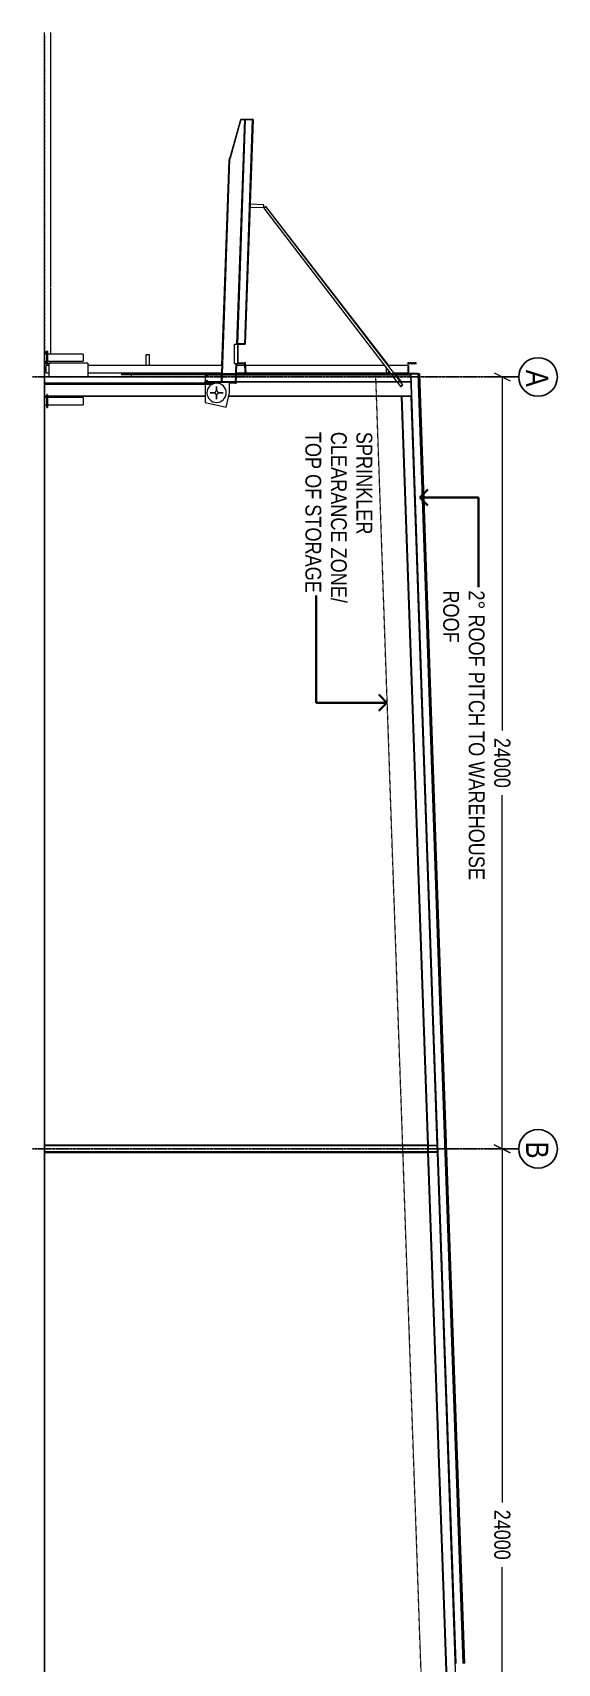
# Model space of a CAD drawing. Header units: millimetres. Extents: x -637480 to 299894, y -125373 to 39000.
# Drawn here: x -637480 to -621172, y -39999 to 10706 of the extents above; entities that cross this region are included whole.
import ezdxf

# ---------------------------------------------------------------- set-up
doc = ezdxf.new("R2010")
doc.units = ezdxf.units.MM
for name, pattern in [('Xref building Toll$0$_SBA Dash Dot - Datum', [4.4, 2.4, -1, 0, -1]), ('Xref building Toll$0$_SBA Dash Dot - Loose', [6, 4, -1, 0, -1]), ('Xref building Toll$0$_SBA Hidden Line - Loose', [2.4, 1.2, -1.2])]:
    doc.linetypes.add(name, pattern=pattern)
for name, color, linetype, lineweight in [('AM_BOR', 4, 'Continuous', 25), ('Xref building Toll$0$A-DETL', 90, 'Continuous', 9), ('Xref building Toll$0$A-DETL-HDLN', 90, 'Xref building Toll$0$_SBA Hidden Line - Loose', 9), ('Xref building Toll$0$A-DOOR', 31, 'Continuous', 9), ('Xref building Toll$0$A-DOOR-FRAM', 31, 'Continuous', 9), ('Xref building Toll$0$A-FLOR', 192, 'Continuous', 25), ('Xref building Toll$0$A-FLOR-LEVL', 51, 'Continuous', 9), ('Xref building Toll$0$A-GENM', 13, 'Continuous', 9), ('Xref building Toll$0$A-ROOF', 132, 'Continuous', 25), ('Xref building Toll$0$A-ROOF-MCUT', 132, 'Continuous', 9), ('Xref building Toll$0$A-ROOF-OTLN', 132, 'Continuous', 9), ('Xref building Toll$0$A-WALL', 113, 'Continuous', 9), ('Xref building Toll$0$annotation - dimensions', 7, 'Continuous', 0), ('Xref building Toll$0$G-ANNO-TEXT', 40, 'Continuous', 35), ('Xref building Toll$0$P-PIPE', 3, 'Continuous', 9), ('Xref building Toll$0$S-BEAM', 12, 'Continuous', 9), ('Xref building Toll$0$S-COLS', 52, 'Continuous', 9), ('Xref building Toll$0$S-GRID-IDEN', 1, 'Continuous', 25)]:
    doc.layers.add(name, color=color, linetype=linetype, lineweight=lineweight)
doc.layers.add('Xref building Toll$0$S-GRID', color=8, linetype='Continuous')
doc.styles.add('Xref building Toll$0$1 500 general', font='arial.ttf', dxfattribs={"width": 0.870588, "height": 850})
doc.styles.add('Xref building Toll$0$1 500 general_0', font='arial.ttf', dxfattribs={"width": 0.870588})
doc.styles.add('Xref building Toll$0$Arial Narrow', font='ARIALN.TTF', dxfattribs={"height": 491.641337})
doc.styles.add('Xref building Toll$0$Arial Narrow_1', font='ARIALN.TTF', dxfattribs={"height": 688.297872})
doc.dimstyles.new('Xref building Toll$0$1 500', dxfattribs={"dimtxt": 850, "dimasz": 425, "dimexe": 425, "dimexo": 0.0625, "dimgap": 425, "dimtad": 1, "dimdec": 0, "dimzin": 11, "dimdsep": 46, "dimtxsty": 'Xref building Toll$0$1 500 general', "dimblk": 'Xref building Toll$0$_Oblique_2.0', "dimcen": 0.09, "dimclrd": 256, "dimclre": 256, "dimadec": 4, "dimazin": 3, "dimtfac": 1, "dimtdec": 0, "dimtmove": 2, "dimatfit": 1, "dimldrblk": 'Xref building Toll$0$TerminatorOpen_2.0', "dimfxl": 1700, "dimfxlon": 1, "dimfrac": 2, "dimtolj": 1, "dimtzin": 11, "dimlwd": 0, "dimlwe": 0, "dimarcsym": 0})

# ---------------------------------------------------------------- blocks, each defined once
blk = doc.blocks.new('Xref building Toll$0$_SBA ROLLER LVDoor_C Clip At Side - 6000W x 5000H-991602-SECTION WAREHOUSE B')
at = {"layer": 'Xref building Toll$0$A-DOOR'}
for p, q in [((-139839, 47850), (-139839, 47100)), ((-139520, 47850), (-139839, 47850)), ((-139070, 47750), (-139520, 47850)), ((-139220, 47100), (-139070, 47750)), ((-140078, 47175), (-140078, 47100)), ((-140066, 47175), (-140078, 47175)), ((-140066, 47118), (-140066, 47175)), ((-139878, 47175), (-139890, 47175)), ((-139890, 47175), (-139890, 47118)), ((-139878, 47100), (-139878, 47175)), ((-139820, 47450), (-139820, 44500)), ((-139790, 44500), (-139790, 47319)), ((-139720, 47450), (-139720, 47451)), ((-139720, 47451), (-139570, 47451)), ((-139570, 47450), (-139720, 47450)), ((-139521, 47500), (-139521, 47650)), ((-139521, 47650), (-139520, 47650)), ((-139521, 47250), (-139521, 47400)), ((-139520, 47250), (-139521, 47250)), ((-139520, 47650), (-139520, 47500)), ((-139520, 47400), (-139520, 47250)), ((-139470, 47451), (-139320, 47451)), ((-139320, 47450), (-139470, 47450)), ((-139320, 47451), (-139320, 47450)), ((-140078, 47100), (-139878, 47100)), ((-139902, 47106), (-140054, 47106)), ((-140024, 42100), (-140024, 47100)), ((-139839, 47100), (-139878, 47100)), ((-139839, 47100), (-139220, 47100)), ((-139824, 47100), (-139824, 42100)), ((-139820, 44500), (-139790, 44500)), ((-139790, 44500), (-139820, 44500)), ((-139820, 44500), (-139820, 42100)), ((-139790, 42100), (-139790, 44500)), ((-139820, 42100), (-139790, 42100))]:
    blk.add_line(p, q, dxfattribs=at)
for centre, radius, start, end in [((-139520, 47450), 300, 90, 180), ((-139520, 47450), 300, 0, 90), ((-139520, 47450), 300, 180, 205.8419), ((-139520, 47450), 300, 180, 270), ((-139520, 47450), 50, 90.573, 179.427), ((-139520, 47450), 50, 180.573, 269.427), ((-139520, 47450), 50, 0.573, 89.427), ((-139520, 47450), 50, 270.573, 359.427), ((-139520, 47450), 300, 270, 0), ((-140054, 47118), 12, 180, 270), ((-139902, 47118), 12, 270, 0)]:
    blk.add_arc(centre, radius, start, end, dxfattribs=at)
at = {"layer": 'Xref building Toll$0$A-DOOR-FRAM'}
for p, q in [((-140012, 47106), (-140012, 47169)), ((-139822, 47100), (-139822, 42100)), ((-139788, 42100), (-139788, 47100)), ((-139786, 47100), (-139786, 42100))]:
    blk.add_line(p, q, dxfattribs=at)
blk = doc.blocks.new('Xref building Toll$0$Removable - Bollard Cast-In - 165 Bollard 1200 high - B2-623364-SECTION WAREHOUSE B')
at = {"layer": 'Xref building Toll$0$A-GENM'}
for p, q in [((-140725, 43300), (-140725, 42200)), ((-140725, 43300), (-140612, 43300)), ((-140612, 43300), (-140500, 43300)), ((-140500, 42200), (-140500, 43300)), ((-140812, 42200), (-140812, 42188)), ((-140812, 42188), (-140812, 42176)), ((-140811, 42200), (-140612, 42200)), ((-140811, 42188), (-140612, 42188)), ((-140612, 42188), (-140811, 42188)), ((-140612, 42176), (-140811, 42176)), ((-140725, 42176), (-140725, 42100)), ((-140612, 42200), (-140414, 42200)), ((-140612, 42188), (-140414, 42188)), ((-140414, 42188), (-140612, 42188)), ((-140414, 42176), (-140612, 42176)), ((-140500, 42100), (-140500, 42176)), ((-140412, 42188), (-140412, 42200)), ((-140412, 42176), (-140412, 42188))]:
    blk.add_line(p, q, dxfattribs=at)
blk = doc.blocks.new('Xref building Toll$0$_SBA ROLLER LVDoor_C Clip At Side - 6000W x 5000H-V2-SECTION WAREHOUSE B')
at = {"layer": 'Xref building Toll$0$A-DOOR-FRAM'}
for p, q in [((-140012, 47169), (-140012, 47106)), ((-140012, 47106), (-140012, 47169))]:
    blk.add_line(p, q, dxfattribs=at)
blk = doc.blocks.new('Xref building Toll$0$Removable - Bollard Cast-In - 165 Bollard 1200 high - B2-V3-SECTION WAREHOUSE B')
at = {"layer": 'Xref building Toll$0$A-GENM'}
for p, q in [((-140812, 42124), (-140812, 42112)), ((-140812, 42112), (-140812, 42100)), ((-140811, 42124), (-140726, 42124)), ((-140811, 42112), (-140726, 42112)), ((-140726, 42112), (-140811, 42112)), ((-140499, 42124), (-140414, 42124)), ((-140499, 42112), (-140414, 42112)), ((-140414, 42112), (-140499, 42112)), ((-140412, 42112), (-140412, 42124)), ((-140412, 42100), (-140412, 42112))]:
    blk.add_line(p, q, dxfattribs=at)
blk = doc.blocks.new('Xref building Toll$0$UC-Universal Column-Column - C4_5-250UC73-1332366-SECTION WAREHOUSE B')
at = {"layer": 'Xref building Toll$0$S-COLS'}
for p, q in [((-116139, 42100), (-116139, 54011)), ((-115885, 54020), (-115885, 42100))]:
    blk.add_line(p, q, dxfattribs=at)
blk = doc.blocks.new('Xref building Toll$0$DWP_Downpipe - 225mm-1364441-SECTION WAREHOUSE B')
at = {"layer": 'Xref building Toll$0$P-PIPE'}
for p, q in [((-140370, 53410), (-140370, 53401)), ((-140370, 53410), (-140257, 53410)), ((-140370, 53399), (-140370, 52775)), ((-140257, 53410), (-140145, 53410)), ((-140145, 53401), (-140145, 53410)), ((-140145, 52948), (-140145, 53399)), ((-140145, 48354), (-140145, 52836)), ((-140370, 52664), (-140370, 48346)), ((-140370, 48334), (-140370, 48075)), ((-140145, 48067), (-140145, 48342)), ((-140370, 47618), (-140370, 43450)), ((-140145, 43450), (-140145, 47610)), ((-140370, 42250), (-140370, 42150)), ((-140257, 42150), (-140370, 42150)), ((-140145, 42150), (-140257, 42150)), ((-140145, 42150), (-140145, 42250))]:
    blk.add_line(p, q, dxfattribs=at)
blk = doc.blocks.new('Xref building Toll$0$IVS-GM-DownPipe Cover - DP 225mm-1271533-SECTION WAREHOUSE B')
at = {"layer": 'Xref building Toll$0$A-GENM'}
for p, q in [((-140442, 43450), (-140442, 42250)), ((-140442, 43450), (-140276, 43450)), ((-140276, 43450), (-140024, 43450)), ((-140276, 42250), (-140442, 42250)), ((-140024, 42250), (-140276, 42250))]:
    blk.add_line(p, q, dxfattribs=at)
blk = doc.blocks.new('Xref building Toll$0$DPS_Downpipe Clamp - D225-744012-SECTION WAREHOUSE B')
at = {"layer": 'Xref building Toll$0$A-GENM'}
for p, q in [((-140375, 52782), (-140375, 52771)), ((-140375, 52782), (-140362, 52782)), ((-140215, 52782), (-140140, 52782)), ((-140140, 52782), (-140106, 52782)), ((-140140, 52732), (-140140, 52782)), ((-140140, 52732), (-140281, 52732)), ((-140106, 52732), (-140140, 52732))]:
    blk.add_line(p, q, dxfattribs=at)
blk = doc.blocks.new('Xref building Toll$0$IVS-GM-Face Based-Sump Pit - 600x600x100mm-1378060-SECTION WAREHOUSE B')
at = {"layer": 'Xref building Toll$0$A-GENM'}
for p, q in [((-141036, 48009), (-141036, 48098)), ((-140432, 48009), (-141036, 48009)), ((-140432, 48009), (-140432, 48109))]:
    blk.add_line(p, q, dxfattribs=at)
blk = doc.blocks.new('Xref building Toll$0$IVS-GM-Face Based-Sump Pit - 600x600x100mm-1268147-SECTION WAREHOUSE B')
at = {"layer": 'Xref building Toll$0$A-GENM'}
for p, q in [((-140708, 45359), (-140370, 45359)), ((-140708, 45259), (-140708, 45359)), ((-140370, 45259), (-140708, 45259)), ((-140145, 45359), (-140106, 45359)), ((-140106, 45259), (-140145, 45259))]:
    blk.add_line(p, q, dxfattribs=at)
blk = doc.blocks.new('Xref building Toll$0$UC-Universal Column-Column - C2_5-200UC60-1337977-SECTION WAREHOUSE B')
at = {"layer": 'Xref building Toll$0$S-COLS'}
for p, q in [((-116115, 54319), (-116115, 42100)), ((-116101, 54320), (-116101, 42100)), ((-115924, 54326), (-115924, 42100)), ((-115910, 42100), (-115910, 54326))]:
    blk.add_line(p, q, dxfattribs=at)
blk = doc.blocks.new('Xref building Toll$0$UB-Universal Beam-Column - C1_5_460UB75-1337975-SECTION WAREHOUSE B')
at = {"layer": 'Xref building Toll$0$S-COLS'}
for p, q in [((-139862, 53490), (-139862, 47100)), ((-139848, 53490), (-139848, 47100)), ((-139420, 53505), (-139420, 47830)), ((-139405, 53506), (-139405, 47824)), ((-139420, 47100), (-139420, 42200)), ((-139405, 47100), (-139405, 42200)), ((-139420, 42176), (-139420, 42100)), ((-139405, 42176), (-139405, 42100))]:
    blk.add_line(p, q, dxfattribs=at)
blk = doc.blocks.new('Xref building Toll$0$Grid - Grid Head-235101-SECTION WAREHOUSE B')
at = {"layer": 'Xref building Toll$0$S-GRID-IDEN'}
blk.add_circle((-140012, 62123), 600, dxfattribs=at)
for start, end in [(0, 180), (180, 0)]:
    blk.add_arc((-140012, 62123), 600, start, end, dxfattribs=at)
blk = doc.blocks.new('Xref building Toll$0$_Oblique_2.0')
at = {"color": 0, "linetype": 'ByBlock', "lineweight": -2}
for p, q in [((0, 0), (-1, 0)), ((0.5, 1), (-0.5, -1))]:
    blk.add_line(p, q, dxfattribs=at)
blk = doc.blocks.new('*D160')
at = {"layer": 'Defpoints', "color": 0, "linetype": 'Continuous', "transparency": 16777216}
for p in [(-622886, -24000), (-622361, -24000), (-622372, -48000)]:
    blk.add_point(p, dxfattribs=at)
at = {"layer": 'Xref building Toll$0$annotation - dimensions', "linetype": 'Continuous', "lineweight": 0, "transparency": 16777216}
for p, q in [((-622361, -24000), (-623136, -24000)), ((-622886, -24250), (-622886, -34995)), ((-622886, -47750), (-622886, -37005)), ((-622372, -48000), (-623136, -48000))]:
    blk.add_line(p, q, dxfattribs=at)
at = {"layer": 'Xref building Toll$0$annotation - dimensions', "linetype": 'Continuous', "lineweight": 0, "transparency": 16777216, "xscale": 250, "yscale": 250, "zscale": 250}
for p, rotation in [((-622886, -24000), 90), ((-622886, -48000), 270)]:
    blk.add_blockref('Xref building Toll$0$_Oblique_2.0', p, dxfattribs=dict(at, rotation=rotation))
at = {"layer": 'Xref building Toll$0$annotation - dimensions', "color": 0, "linetype": 'Continuous', "lineweight": 0, "transparency": 16777216, "insert": (-622886, -36000), "char_height": 500, "attachment_point": 5, "rotation": 270, "style": 'Xref building Toll$0$1 500 general_0'}
blk.add_mtext('\\A1;\\H1x;\\W0.8;24000', dxfattribs=at)
blk = doc.blocks.new('Xref building Toll$0$TerminatorOpen_2.0')
at = {"color": 0, "linetype": 'ByBlock', "lineweight": -2}
for q in [(-1, 1), (-1, 0), (-1, -1)]:
    blk.add_line((0, 0), q, dxfattribs=at)
blk = doc.blocks.new('*D162')
at = {"layer": 'Defpoints', "color": 0, "linetype": 'Continuous', "transparency": 16777216}
for p in [(-622372, 0), (-622886, -24000), (-622361, -24000)]:
    blk.add_point(p, dxfattribs=at)
at = {"layer": 'Xref building Toll$0$annotation - dimensions', "linetype": 'Continuous', "lineweight": 0, "transparency": 16777216}
for p, q in [((-622372, 0), (-623136, 0)), ((-622886, -250), (-622886, -10995)), ((-622886, -23750), (-622886, -13005)), ((-622361, -24000), (-623136, -24000))]:
    blk.add_line(p, q, dxfattribs=at)
at = {"layer": 'Xref building Toll$0$annotation - dimensions', "linetype": 'Continuous', "lineweight": 0, "transparency": 16777216, "xscale": 250, "yscale": 250, "zscale": 250}
for p, rotation in [((-622886, 0), 90), ((-622886, -24000), 270)]:
    blk.add_blockref('Xref building Toll$0$_Oblique_2.0', p, dxfattribs=dict(at, rotation=rotation))
at = {"layer": 'Xref building Toll$0$annotation - dimensions', "color": 0, "linetype": 'Continuous', "lineweight": 0, "transparency": 16777216, "insert": (-622886, -12000), "char_height": 500, "attachment_point": 5, "rotation": 270, "style": 'Xref building Toll$0$1 500 general_0'}
blk.add_mtext('\\A1;\\H1x;\\W0.8;24000', dxfattribs=at)
blk = doc.blocks.new('Xref building Toll')
at = {"layer": 'Xref building Toll$0$A-DETL'}
blk.add_line((-637113.3, -150), (-637113.3, 10706.5), dxfattribs=at)
at = {"layer": 'Xref building Toll$0$A-DETL-HDLN'}
blk.add_line((-624717.1, -60000), (-626815.3, 84), dxfattribs=at)
at = {"layer": 'Xref building Toll$0$A-FLOR'}
blk.add_line((-637113.3, -120000), (-637113.3, -150), dxfattribs=at)
at = {"layer": 'Xref building Toll$0$A-FLOR-LEVL', "linetype": 'Xref building Toll$0$_SBA Dash Dot - Datum'}
blk.add_line((-637113.3, 10636.8), (-637113.3, -123289.7), dxfattribs=at)
at = {"layer": 'Xref building Toll$0$A-ROOF'}
for p, q in [((-630871.4, 8000), (-631115, 1024)), ((-630627.3, 8000), (-630871.4, 8000)), ((-630870.9, 1024), (-630627.3, 8000)), ((-631115, 1024), (-630870.9, 1024)), ((-630883, 452), (-630870.5, 94)), ((-630871, 452), (-630883, 452)), ((-630858.5, 94), (-630871, 452)), ((-625732.3, 101.9), (-625732, 94)), ((-625469.1, 101.9), (-625732.3, 101.9)), ((-625731, 65), (-625030.4, -19997.1)), ((-624767.2, -19997.1), (-625469.1, 101.9)), ((-625030.3, -19998.6), (-624331.9, -39998.6)), ((-624068.8, -39998.6), (-624767.2, -19998.6))]:
    blk.add_line(p, q, dxfattribs=at)
at = {"layer": 'Xref building Toll$0$A-ROOF', "lineweight": 9}
for p, q in [((-630656.3, 8000), (-630899.9, 1024)), ((-625512.1, 101.9), (-624810.3, -19997.1)), ((-624810.2, -19998.6), (-624111.8, -39998.6))]:
    blk.add_line(p, q, dxfattribs=at)
at = {"layer": 'Xref building Toll$0$A-ROOF-MCUT'}
for p, q in [((-630901.9, 1026), (-631103.9, 1026)), ((-631103.9, 1026), (-631103.9, 422)), ((-631101.9, 424), (-631101.9, 1024)), ((-630901.9, 1024), (-630901.9, 1026)), ((-631103.9, 422), (-630901.9, 422)), ((-630901.9, 424), (-631101.9, 424)), ((-630901.9, 422), (-630901.9, 424)), ((-625770.3, 435.9), (-625814.1, 435.9)), ((-625814.1, 435.9), (-625814.1, 104.9)), ((-625814.1, 104.9), (-625514.1, 104.9)), ((-625812.1, 106.9), (-625812.1, 433.9)), ((-625812.1, 433.9), (-625772.3, 433.9)), ((-625514.1, 106.9), (-625812.1, 106.9)), ((-625772.3, 433.9), (-625772.3, 406.9)), ((-625772.3, 406.9), (-625743.3, 406.9)), ((-625770.3, 408.9), (-625770.3, 435.9)), ((-625745.3, 408.9), (-625770.3, 408.9)), ((-625701.6, 435.9), (-625745.3, 435.9)), ((-625745.3, 435.9), (-625745.3, 408.9)), ((-625743.3, 406.9), (-625743.3, 433.9)), ((-625743.3, 433.9), (-625703.6, 433.9)), ((-625703.6, 433.9), (-625703.6, 406.9)), ((-625703.6, 406.9), (-625674.6, 406.9)), ((-625701.6, 408.9), (-625701.6, 435.9)), ((-625676.6, 408.9), (-625701.6, 408.9)), ((-625632.8, 435.9), (-625676.6, 435.9)), ((-625676.6, 435.9), (-625676.6, 408.9)), ((-625674.6, 406.9), (-625674.6, 433.9)), ((-625674.6, 433.9), (-625634.8, 433.9)), ((-625634.8, 433.9), (-625634.8, 406.9)), ((-625634.8, 406.9), (-625605.8, 406.9)), ((-625632.8, 408.9), (-625632.8, 435.9)), ((-625607.8, 408.9), (-625632.8, 408.9)), ((-625564.1, 435.9), (-625607.8, 435.9)), ((-625607.8, 435.9), (-625607.8, 408.9)), ((-625605.8, 406.9), (-625605.8, 433.9)), ((-625605.8, 433.9), (-625566.1, 433.9)), ((-625566.1, 433.9), (-625566.1, 406.9)), ((-625566.1, 406.9), (-625564.1, 406.9)), ((-625564.1, 406.9), (-625564.1, 435.9)), ((-625514.1, 104.9), (-625514.1, 106.9))]:
    blk.add_line(p, q, dxfattribs=at)
at = {"layer": 'Xref building Toll$0$A-ROOF-OTLN'}
for p, q in [((-625469.1, 101.9), (-625449.1, 101.9)), ((-624747.2, -19997.1), (-625449.1, 101.9)), ((-624048.7, -39998.6), (-624747.2, -19998.6))]:
    blk.add_line(p, q, dxfattribs=at)
at = {"layer": 'Xref building Toll$0$A-WALL'}
for p, q in [((-636913.3, 2790), (-636913.3, 10706.5)), ((-636913.3, 712.5), (-636913.3, 2770)), ((-637113.3, 150), (-637063.3, 150)), ((-636913.3, 429.1), (-636913.3, 487.5)), ((-634713.3, 94), (-634713.3, 65)), ((-634713.3, 94), (-632113.3, 94)), ((-632113.3, 65), (-634713.3, 65)), ((-634413.3, 132), (-634413.3, 94)), ((-634413.3, 65), (-634413.3, 12)), ((-625731, 65), (-625732, 94))]:
    blk.add_line(p, q, dxfattribs=at)
at = {"layer": 'Xref building Toll$0$A-WALL', "lineweight": 25}
for p, q in [((-625732, 94), (-632113.3, 94)), ((-632113.3, 94), (-632113.3, 65)), ((-632113.3, 65), (-625731, 65))]:
    blk.add_line(p, q, dxfattribs=at)
at = {"layer": 'Xref building Toll$0$G-ANNO-TEXT', "color": 7}
for p, q in [((-625451.1, -3744.5), (-625201.1, -3494.5)), ((-625451.1, -3744.5), (-625201.1, -3994.5)), ((-625451.1, -3744.5), (-623624.8, -3744.5)), ((-623624.8, -3744.5), (-623624.8, -6537.5)), ((-628669.3, -7858.9), (-628669.3, -6796.8)), ((-628669.3, -10128.2), (-628669.3, -7858.9)), ((-626467.5, -10128.2), (-628669.3, -10128.2)), ((-626467.5, -10128.2), (-626717.5, -9878.2)), ((-626467.5, -10128.2), (-626717.5, -10378.2))]:
    blk.add_line(p, q, dxfattribs=at)
at = {"layer": 'Xref building Toll$0$S-BEAM'}
for p, q in [((-631011.4, 8000), (-631344.5, 6806.2)), ((-631344, 6825.7), (-631011.4, 8000.9)), ((-631024.8, 7952), (-631344, 6824.1)), ((-631129.5, 1024.2), (-630885.9, 8000)), ((-631011.4, 8000.9), (-630897.3, 8001)), ((-631011.4, 7999.3), (-631011.4, 8000.9)), ((-630897.3, 8000), (-631011.4, 8000)), ((-630886.5, 8000), (-630885.9, 8016.9)), ((-630885.9, 8016.9), (-630871.4, 8016.9)), ((-630885.9, 8003), (-630885.9, 8016.9)), ((-630871.4, 8000), (-630885.9, 8000)), ((-630871.4, 8016.9), (-630871.4, 8000)), ((-631604.8, 94), (-631374.1, 6700)), ((-631597.4, 357), (-631373.6, 6737.1)), ((-631357.5, 6759.4), (-631590.3, 94)), ((-631357.5, 6759.4), (-631374.1, 6700)), ((-631373.6, 6737.1), (-631357, 6795.6)), ((-631357, 6762.1), (-631373.6, 6703.6)), ((-631373.6, 6703.6), (-631373.6, 6737.1)), ((-631357, 6795.6), (-631357, 6781.7)), ((-631357, 6776), (-631357, 6762.1)), ((-630299.4, 5244.1), (-630264.2, 5271.1)), ((-630299.4, 5244.1), (-626347.9, 94)), ((-630264.2, 5271.1), (-630228.9, 5298.2)), ((-626235.9, 94), (-630228.9, 5298.2)), ((-626412, 356.8), (-630225.1, 5293.5)), ((-631596.2, 357), (-631458.2, 4291.9)), ((-630999.5, 4331.1), (-630999.1, 4343)), ((-631615.2, -150), (-631607.6, 65)), ((-631614.1, -173), (-631605.8, 65)), ((-631614, -150), (-631606.5, 65)), ((-631606.6, 94), (-631605.3, 132)), ((-631605.4, 94), (-631604.1, 132)), ((-631591.3, 65), (-631599.6, -173)), ((-631172.2, -198.9), (-631163, 65)), ((-631162, 94), (-631150.6, 420)), ((-631157.7, -199.4), (-631148.5, 65)), ((-631147.5, 94), (-631136.1, 420)), ((-626325.7, 65), (-626160.7, -150)), ((-626209, 94), (-626238.4, 132)), ((-626048.6, -150), (-626213.6, 65)), ((-626020.5, -150), (-626186.6, 65)), ((-631183.6, -198.5), (-631363.3, -192.2)), ((-631172.2, -198.9), (-631183.6, -198.5)), ((-631157.7, -199.4), (-631172.2, -198.9)), ((-626149.6, -164.5), (-626040.1, -307.2)), ((-626004.8, -280.1), (-626040.1, -307.2)), ((-625969.6, -253.1), (-626037.5, -164.5)), ((-625969.6, -253.1), (-626004.8, -280.1)), ((-625201.4, -23897.5), (-626014.7, -607)), ((-626002.9, -607), (-625189.6, -23897.5)), ((-624906, -23897.5), (-625719.3, -607)), ((-625194.7, -24088.3), (-625200.9, -23911.7)), ((-624363.3, -47897.5), (-625194.2, -24102.5)), ((-625189.1, -23911.7), (-625182.9, -24088.3)), ((-625182.4, -24102.5), (-624351.5, -47897.5)), ((-624899.3, -24088.3), (-624905.5, -23911.7)), ((-624067.9, -47897.5), (-624898.8, -24102.5))]:
    blk.add_line(p, q, dxfattribs=at)
at = {"layer": 'Xref building Toll$0$S-BEAM', "flags": 128}
for points in [[(-630897.3, 8001), (-630894.8, 8001), (-630892.4, 8001.2), (-630890.2, 8001.4), (-630888.4, 8001.7), (-630887.1, 8002.1), (-630886.2, 8002.5), (-630885.9, 8003)], [(-630885.9, 8000), (-630886.2, 8000), (-630887.1, 8000), (-630888.4, 8000), (-630890.2, 8000), (-630892.4, 8000), (-630894.8, 8000), (-630897.3, 8000)], [(-631344.5, 6806.2), (-631346.5, 6798.9), (-631348.5, 6791.7), (-631350.4, 6785), (-631352.1, 6778.7), (-631353.7, 6773.1), (-631355, 6768.4), (-631356.1, 6764.5), (-631356.9, 6761.7), (-631357.4, 6760), (-631357.5, 6759.4)], [(-631357, 6781.7), (-631356.9, 6781.9), (-631356.4, 6783.3), (-631355.6, 6785.8), (-631354.5, 6789.3), (-631353.2, 6793.7), (-631351.7, 6799), (-631349.9, 6805), (-631348, 6811.5), (-631346, 6818.5), (-631344, 6825.7)], [(-631344, 6824.1), (-631346, 6816.8), (-631348, 6809.7), (-631349.9, 6803), (-631351.7, 6796.6), (-631353.2, 6790.9), (-631354.5, 6786), (-631355.6, 6782), (-631356.4, 6778.9), (-631356.9, 6776.9), (-631357, 6776)]]:
    blk.add_lwpolyline(points, dxfattribs=at)
at = {"layer": 'Xref building Toll$0$S-BEAM'}
for major_axis, start_param, end_param in [((35.2, 27.2), 1.414294, 2.3486615), ((32.6, 25.2), 1.414294, 2.2645538), ((35.2, 27.2), 0.7558146, 1.414294), ((32.6, 25.2), 0.8906952, 1.414294)]:
    blk.add_ellipse((-630260.3, 5266.3), major_axis=major_axis, ratio=0.2042889, start_param=start_param, end_param=end_param, dxfattribs=at)
at = {"layer": 'Xref building Toll$0$S-COLS'}
for p, q in [((-630722.2, 5280.4), (-630295.5, 5265.5)), ((-630292.4, 5354.3), (-630719.1, 5369.2)), ((-630295.5, 5265.5), (-630293.9, 5311.5)), ((-630293.9, 5311.5), (-630292.4, 5354.3))]:
    blk.add_line(p, q, dxfattribs=at)
at = {"layer": 'Xref building Toll$0$S-GRID', "linetype": 'Xref building Toll$0$_SBA Dash Dot - Loose'}
for p, q in [((-637479.9, 0), (-622361.1, 0)), ((-637479.9, -24000), (-622361.1, -24000))]:
    blk.add_line(p, q, dxfattribs=at)
at = {"layer": 'Xref building Toll$0$A-DOOR', "rotation": 270}
for name in ['Xref building Toll$0$_SBA ROLLER LVDoor_C Clip At Side - 6000W x 5000H-991602-SECTION WAREHOUSE B', 'Xref building Toll$0$_SBA ROLLER LVDoor_C Clip At Side - 6000W x 5000H-V2-SECTION WAREHOUSE B']:
    blk.add_blockref(name, (-679213.3, -140012.5), dxfattribs=at)
at = {"layer": 'Xref building Toll$0$A-GENM', "rotation": 270}
for name, p in [('Xref building Toll$0$IVS-GM-Face Based-Sump Pit - 600x600x100mm-1378060-SECTION WAREHOUSE B', (-679213.3, -140012.5)), ('Xref building Toll$0$Removable - Bollard Cast-In - 165 Bollard 1200 high - B2-623364-SECTION WAREHOUSE B', (-679213.3, -140012.5)), ('Xref building Toll$0$Removable - Bollard Cast-In - 165 Bollard 1200 high - B2-V3-SECTION WAREHOUSE B', (-679213.3, -140012.5)), ('Xref building Toll$0$IVS-GM-Face Based-Sump Pit - 600x600x100mm-1268147-SECTION WAREHOUSE B', (-679213.3, -140012.5)), ('Xref building Toll$0$IVS-GM-DownPipe Cover - DP 225mm-1271533-SECTION WAREHOUSE B', (-679213.3, -140012.5)), ('Xref building Toll$0$DPS_Downpipe Clamp - D225-744012-SECTION WAREHOUSE B', (-679213.3, -140012.5)), ('Xref building Toll$0$Removable - Bollard Cast-In - 165 Bollard 1200 high - B2-623364-SECTION WAREHOUSE B', (-679213.3, -141362.5))]:
    blk.add_blockref(name, p, dxfattribs=at)
at = {"layer": 'Xref building Toll$0$P-PIPE', "rotation": 270}
blk.add_blockref('Xref building Toll$0$DWP_Downpipe - 225mm-1364441-SECTION WAREHOUSE B', (-679213.3, -140012.5), dxfattribs=at)
at = {"layer": 'Xref building Toll$0$S-COLS', "rotation": 270}
for name in ['Xref building Toll$0$UB-Universal Beam-Column - C1_5_460UB75-1337975-SECTION WAREHOUSE B', 'Xref building Toll$0$UC-Universal Column-Column - C4_5-250UC73-1332366-SECTION WAREHOUSE B', 'Xref building Toll$0$UC-Universal Column-Column - C2_5-200UC60-1337977-SECTION WAREHOUSE B']:
    blk.add_blockref(name, (-679213.3, -140012.5), dxfattribs=at)
at = {"layer": 'Xref building Toll$0$S-GRID-IDEN', "rotation": 270}
for p in [(-683894.5, -140012.5), (-683894.5, -164012.5)]:
    blk.add_blockref('Xref building Toll$0$Grid - Grid Head-235101-SECTION WAREHOUSE B', p, dxfattribs=at)
at = {"layer": 'Xref building Toll$0$G-ANNO-TEXT', "color": 7, "char_height": 491.641, "attachment_point": 1, "rotation": 270, "line_spacing_factor": 0.968573, "style": 'Xref building Toll$0$Arial Narrow'}
for s, insert, width in [('SPRINKLER\\PCLEARANCE ZONE/\\PTOP OF STORAGE', (-626923.7, -1706.8), 6360), ('2° ROOF PITCH TO WAREHOUSE\\PROOF', (-623433.9, -6637.5), 10764)]:
    blk.add_mtext(s, dxfattribs=dict(at, insert=insert, width=width))
at = {"layer": 'Xref building Toll$0$S-GRID-IDEN', "lineweight": 9, "char_height": 688.3, "width": 629.969, "attachment_point": 2, "rotation": 270, "line_spacing_factor": 0.968573, "style": 'Xref building Toll$0$Arial Narrow_1'}
for s, insert in [('A', (-621454, -40.8)), ('B', (-621454, -24040.8))]:
    blk.add_mtext(s, dxfattribs=dict(at, insert=insert))
at = {"layer": 'Xref building Toll$0$annotation - dimensions', "linetype": 'Continuous', "lineweight": 0}
for p1, angle, picture, middle in [((-622371.8, 0), 270, '*D162', (-622885.9, -12000)), ((-622371.8, -48000), 90, '*D160', (-622885.9, -36000))]:
    dim = blk.add_linear_dim(base=(-622885.9, -24000), p1=p1, p2=(-622361.1, -24000), angle=angle, text='\\H1x;\\W0.8;<>', dimstyle='Xref building Toll$0$1 500', override={"dimscale": 0.5, "dimtxt": 1000, "dimasz": 500, "dimexe": 500, "dimgap": 500, "dimtxsty": 'Xref building Toll$0$1 500 general_0', "dimatfit": 3, "dimfxl": 2000}, dxfattribs=at)
    dim.commit()
    dim.dimension.update_dxf_attribs({"geometry": picture, "text_midpoint": middle, "text_rotation": 270})

msp = doc.modelspace()

# ---------------------------------------------------------------- block references
at = {"layer": 'AM_BOR'}
msp.add_blockref('Xref building Toll', (0, 0), dxfattribs=at)

doc.saveas('drawing.dxf')
